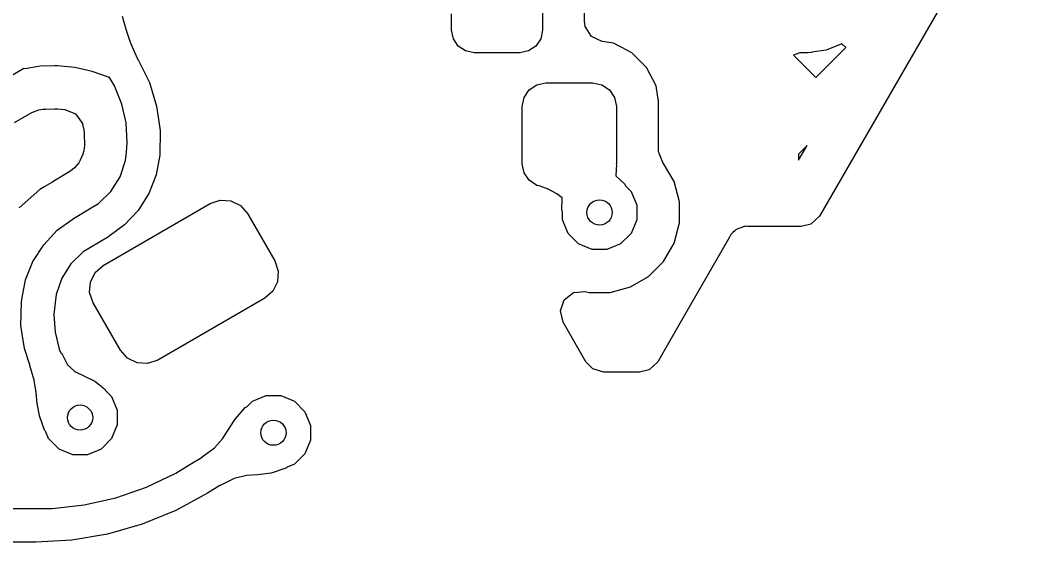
# Model space of a CAD drawing. Extents: x 121.6 to 197.9, y -113.4 to -69.2.
# Drawn here: x 138.79 to 144.73, y -104.09 to -100.99 of the extents above; entities that cross this region are included whole.
import ezdxf

# ---------------------------------------------------------------- set-up
doc = ezdxf.new("R2010")
doc.units = 0
doc.layers.add('BLACK', color=7, linetype='CONTINUOUS')

msp = doc.modelspace()

# ---------------------------------------------------------------- linework, layer by layer
at = {"layer": 'BLACK', "linetype": 'CONTINUOUS'}
for p, q in [((144.734868, -100.095543), (143.548044, -102.151184)), ((141.9, -100.675), (141.9, -101.045)), ((142.1505, -100.990886), (142.1505, -100.740928)), ((141.36, -101.045), (141.36, -100.948107)), ((139.400133, -100.962663), (139.410508, -100.998142)), ((139.410508, -100.998142), (139.424347, -101.045465)), ((142.155036, -101.024118), (142.1505, -100.990886)), ((139.424347, -101.045465), (139.448544, -101.116892)), ((141.370276, -101.096662), (141.36, -101.045)), ((141.9, -101.045), (141.889724, -101.096662)), ((142.191967, -101.08343), (142.155036, -101.024118)), ((139.448544, -101.116892), (139.448554, -101.116919)), ((139.448554, -101.116919), (139.472764, -101.17707)), ((141.399541, -101.140459), (141.370276, -101.096662)), ((141.889724, -101.096662), (141.860459, -101.140459)), ((142.255102, -101.113359), (142.191967, -101.08343)), ((142.322172, -101.123981), (142.255102, -101.113359)), ((142.357484, -101.141974), (142.322172, -101.123981)), ((143.681915, -101.127004), (143.588553, -101.165825)), ((143.704621, -101.14971), (143.681915, -101.127004)), ((139.472764, -101.17707), (139.472769, -101.177081)), ((139.472769, -101.177081), (139.492164, -101.216199)), ((141.443338, -101.169724), (141.399541, -101.140459)), ((141.495, -101.18), (141.443338, -101.169724)), ((141.765, -101.18), (141.495, -101.18)), ((141.816662, -101.169724), (141.765, -101.18)), ((141.860459, -101.140459), (141.816662, -101.169724)), ((142.372667, -101.14971), (142.357484, -101.141974)), ((142.432391, -101.180141), (142.372667, -101.14971)), ((142.432393, -101.180143), (142.432391, -101.180141)), ((142.432396, -101.180145), (142.432393, -101.180143)), ((142.519854, -101.267603), (142.432396, -101.180145)), ((143.43091, -101.18007), (143.393403, -101.194874)), ((143.393403, -101.194874), (143.52643, -101.327901)), ((143.453287, -101.18), (143.43091, -101.18007)), ((143.46, -101.18), (143.453287, -101.18)), ((143.481343, -101.18), (143.46, -101.18)), ((143.481357, -101.18), (143.481343, -101.18)), ((143.500866, -101.178079), (143.481357, -101.18)), ((143.503266, -101.177084), (143.500866, -101.178079)), ((143.588553, -101.165825), (143.503266, -101.177084)), ((143.52643, -101.327901), (143.704621, -101.14971)), ((139.015627, -101.257279), (138.999092, -101.257809)), ((139.015628, -101.257279), (139.015627, -101.257279)), ((139.015632, -101.257279), (139.015628, -101.257279)), ((139.118818, -101.267469), (139.015632, -101.257279)), ((139.492164, -101.216199), (139.492288, -101.218044)), ((139.492288, -101.218044), (139.496974, -101.225899)), ((139.496974, -101.225899), (139.496993, -101.22594)), ((139.496993, -101.22594), (139.56196, -101.35738)), ((138.816037, -101.273471), (138.661864, -101.362484)), ((138.823108, -101.275136), (138.816037, -101.273471)), ((138.912428, -101.260587), (138.823108, -101.275136)), ((138.912438, -101.260586), (138.912428, -101.260587)), ((138.999092, -101.257809), (138.912438, -101.260586)), ((139.118824, -101.26747), (139.118818, -101.267469)), ((139.222007, -101.291159), (139.118824, -101.26747)), ((139.320001, -101.326477), (139.222007, -101.291159)), ((142.519857, -101.267607), (142.519854, -101.267603)), ((142.519859, -101.267609), (142.519857, -101.267607)), ((142.576017, -101.377825), (142.519859, -101.267609)), ((139.321101, -101.326813), (139.320001, -101.326477)), ((139.324035, -101.326384), (139.321101, -101.326813)), ((139.325208, -101.328351), (139.324035, -101.326384)), ((139.325209, -101.328353), (139.325208, -101.328351)), ((139.325209, -101.328354), (139.325209, -101.328353)), ((139.354791, -101.377977), (139.325209, -101.328354)), ((139.56196, -101.35738), (139.605514, -101.497426)), ((141.821005, -101.401005), (141.866424, -101.370657)), ((141.866424, -101.370657), (141.92, -101.36)), ((141.92, -101.36), (142.2, -101.36)), ((142.2, -101.36), (142.253576, -101.370657)), ((142.253576, -101.370657), (142.298995, -101.401005)), ((139.397679, -101.485266), (139.354791, -101.377977)), ((141.790657, -101.446424), (141.821005, -101.401005)), ((142.298995, -101.401005), (142.329343, -101.446424)), ((142.576017, -101.377826), (142.576017, -101.377825)), ((142.576018, -101.377828), (142.576017, -101.377826)), ((142.576018, -101.377829), (142.576018, -101.377828)), ((142.590499, -101.46926), (142.576018, -101.377829)), ((139.423204, -101.597955), (139.397679, -101.485266)), ((141.78, -101.5), (141.790657, -101.446424)), ((142.329343, -101.446424), (142.34, -101.5)), ((142.590499, -101.756852), (142.590499, -101.46926)), ((138.758965, -101.595675), (138.862897, -101.535668)), ((138.862897, -101.535668), (138.904957, -101.52067)), ((138.904957, -101.52067), (138.929242, -101.516715)), ((138.929242, -101.516715), (138.945188, -101.515167)), ((138.945188, -101.515167), (138.999041, -101.513441)), ((138.999041, -101.513441), (139.015179, -101.513976)), ((139.015179, -101.513976), (139.058601, -101.518264)), ((139.058601, -101.518264), (139.123379, -101.544442)), ((139.123379, -101.544442), (139.163723, -101.601487)), ((139.605514, -101.497426), (139.626557, -101.64257)), ((141.78, -101.84), (141.78, -101.5)), ((142.34, -101.5), (142.34, -101.84)), ((139.163723, -101.601487), (139.167349, -101.614275)), ((139.167349, -101.614275), (139.171818, -101.634008)), ((139.430734, -101.713253), (139.423204, -101.597955)), ((139.171818, -101.634008), (139.174871, -101.659822)), ((139.174871, -101.659822), (139.17578, -101.731369)), ((139.626557, -101.64257), (139.624569, -101.789196)), ((139.17578, -101.731369), (139.171961, -101.763519)), ((139.425421, -101.77078), (139.430734, -101.713253)), ((143.423999, -101.820033), (143.475313, -101.731156)), ((143.475313, -101.731156), (143.423999, -101.782469)), ((139.166747, -101.784012), (139.151456, -101.81959)), ((139.171961, -101.763519), (139.166747, -101.784012)), ((139.420643, -101.821736), (139.425425, -101.77078)), ((139.425425, -101.77078), (139.425421, -101.77078)), ((139.624574, -101.789224), (139.60252, -101.906142)), ((139.624569, -101.789196), (139.624573, -101.789219)), ((139.624573, -101.789219), (139.624574, -101.789219)), ((139.624574, -101.789219), (139.624573, -101.78922)), ((139.624573, -101.78922), (139.624574, -101.789224)), ((142.590929, -101.76717), (142.590499, -101.756852)), ((142.596844, -101.782469), (142.590929, -101.76717)), ((142.616123, -101.832339), (142.596844, -101.782469)), ((143.423999, -101.782469), (143.423999, -101.820033)), ((139.141904, -101.834734), (139.116392, -101.863853)), ((139.151456, -101.81959), (139.141904, -101.834734)), ((139.38771, -101.918663), (139.420643, -101.821736)), ((141.790657, -101.893576), (141.78, -101.84)), ((142.339733, -101.846866), (142.338622, -101.875533)), ((142.34, -101.84), (142.339302, -101.843506)), ((142.339302, -101.843506), (142.339412, -101.843656)), ((142.339412, -101.843656), (142.339733, -101.846866)), ((142.620492, -101.838033), (142.616123, -101.832339)), ((142.620495, -101.838036), (142.620492, -101.838033)), ((142.683095, -101.946464), (142.620495, -101.838036)), ((139.079093, -101.892945), (139.039909, -101.916317)), ((139.094941, -101.881723), (139.079093, -101.892945)), ((139.116392, -101.863853), (139.094941, -101.881723)), ((139.60252, -101.906142), (139.558989, -102.016872)), ((141.821005, -101.938995), (141.790657, -101.893576)), ((142.338622, -101.875533), (142.33745, -101.912258)), ((138.981872, -101.950938), (138.935786, -101.978428)), ((138.981892, -101.950927), (138.981872, -101.950938)), ((138.984526, -101.949354), (138.981892, -101.950927)), ((138.984538, -101.949348), (138.984526, -101.949354)), ((139.033299, -101.920262), (138.984538, -101.949348)), ((139.033335, -101.920238), (139.033299, -101.920262)), ((139.039909, -101.916317), (139.033335, -101.920238)), ((139.333099, -102.00525), (139.38771, -101.918663)), ((141.866424, -101.969343), (141.821005, -101.938995)), ((141.887866, -101.973608), (141.866424, -101.969343)), ((142.33745, -101.912258), (142.390442, -101.962666)), ((142.390442, -101.962666), (142.394074, -101.970851)), ((142.394074, -101.970851), (142.393757, -101.971673)), ((142.7155, -102.067399), (142.683095, -101.946464)), ((138.910851, -101.993391), (138.786816, -102.102957)), ((138.910852, -101.99339), (138.910851, -101.993391)), ((138.934958, -101.978998), (138.910852, -101.99339)), ((138.935786, -101.978428), (138.934958, -101.978998)), ((139.259818, -102.076728), (139.333099, -102.00525)), ((139.558989, -102.016872), (139.495518, -102.117507)), ((141.890846, -101.976285), (141.887866, -101.973608)), ((141.931216, -101.990531), (141.890846, -101.976285)), ((141.931226, -101.990536), (141.931216, -101.990531)), ((141.985128, -102.019536), (141.931226, -101.990536)), ((141.985129, -102.019537), (141.985128, -102.019536)), ((142.018058, -102.043348), (141.985129, -102.019537)), ((142.393757, -101.971673), (142.427081, -102.004997)), ((142.427081, -102.004997), (142.460677, -102.086105)), ((139.21589, -102.103001), (139.259818, -102.076728)), ((139.286864, -102.445016), (139.923392, -102.077516)), ((139.923392, -102.077516), (139.983432, -102.057135)), ((139.983432, -102.057135), (140.0467, -102.061282)), ((140.0467, -102.061282), (140.103566, -102.089325)), ((140.103566, -102.089325), (140.145371, -102.136995)), ((142.015424, -102.117988), (142.018058, -102.043348)), ((142.460677, -102.086105), (142.460677, -102.173895)), ((142.7155, -102.192601), (142.7155, -102.067399)), ((139.110177, -102.166086), (139.215898, -102.103024)), ((139.215902, -102.103022), (139.21589, -102.103001)), ((139.215898, -102.103024), (139.215902, -102.103022)), ((139.495518, -102.117507), (139.414346, -102.204496)), ((140.145371, -102.136995), (140.307871, -102.418453)), ((142.015418, -102.118301), (142.015424, -102.117988)), ((142.018811, -102.126588), (142.015418, -102.118301)), ((142.019323, -102.126802), (142.018811, -102.126588)), ((142.019323, -102.173895), (142.019323, -102.126802)), ((139.014647, -102.235889), (139.103533, -102.17099)), ((139.103533, -102.17099), (139.110177, -102.166086)), ((139.414346, -102.204496), (139.323136, -102.271256)), ((142.052919, -102.255003), (142.019323, -102.173895)), ((142.460677, -102.173895), (142.427081, -102.255003)), ((142.683095, -102.313536), (142.7155, -102.192601)), ((143.496852, -102.200482), (143.440032, -102.214266)), ((143.547419, -102.152266), (143.496852, -102.200482)), ((143.548044, -102.151184), (143.547419, -102.152266)), ((138.933619, -102.322108), (139.014647, -102.235889)), ((142.114997, -102.317081), (142.052919, -102.255003)), ((142.427081, -102.255003), (142.365003, -102.317081)), ((143.020468, -102.261698), (143.015802, -102.268682)), ((143.025995, -102.255396), (143.020468, -102.261698)), ((143.032835, -102.250147), (143.025995, -102.255396)), ((143.04501, -102.239469), (143.032835, -102.250147)), ((143.051107, -102.233373), (143.04501, -102.239469)), ((143.058082, -102.228711), (143.051107, -102.233373)), ((143.065604, -102.225003), (143.058082, -102.228711)), ((143.073928, -102.222772), (143.065604, -102.225003)), ((143.089265, -102.217566), (143.073928, -102.222772)), ((143.097232, -102.214266), (143.089265, -102.217566)), ((143.105463, -102.212629), (143.097232, -102.214266)), ((143.11383, -102.212081), (143.105463, -102.212629)), ((143.113831, -102.212081), (143.11383, -102.212081)), ((143.113833, -102.212081), (143.113831, -102.212081)), ((143.122369, -102.213205), (143.113833, -102.212081)), ((143.138554, -102.214266), (143.122369, -102.213205)), ((143.440032, -102.214266), (143.138554, -102.214266)), ((138.869912, -102.421809), (138.933619, -102.322108)), ((139.318354, -102.274788), (139.212633, -102.33785)), ((139.323136, -102.271256), (139.318354, -102.274788)), ((142.196105, -102.350677), (142.114997, -102.317081)), ((142.365003, -102.317081), (142.283895, -102.350677)), ((142.620495, -102.421964), (142.683095, -102.313536)), ((143.005334, -102.29118), (142.751542, -102.730765)), ((143.012502, -102.276647), (143.005334, -102.29118)), ((143.015802, -102.268682), (143.012502, -102.276647)), ((139.168786, -102.364036), (139.095466, -102.435131)), ((139.212649, -102.337891), (139.168786, -102.364036)), ((139.212633, -102.33785), (139.212627, -102.337852)), ((139.212627, -102.337852), (139.212627, -102.337853)), ((139.212627, -102.337853), (139.212649, -102.337891)), ((142.283895, -102.350677), (142.196105, -102.350677)), ((138.825716, -102.531563), (138.869912, -102.421809)), ((139.095466, -102.435131), (139.040475, -102.52119)), ((139.239194, -102.486821), (139.286864, -102.445016)), ((140.307871, -102.418453), (140.328252, -102.478493)), ((142.531964, -102.510495), (142.620495, -102.421964)), ((139.211151, -102.543687), (139.239194, -102.486821)), ((140.328252, -102.478493), (140.324105, -102.541761)), ((138.802553, -102.647592), (138.825716, -102.531563)), ((139.040475, -102.52119), (139.006766, -102.617596)), ((139.207004, -102.606955), (139.211151, -102.543687)), ((140.324105, -102.541761), (140.296062, -102.598627)), ((142.423536, -102.573095), (142.531964, -102.510495)), ((139.006766, -102.617596), (139.00147, -102.668374)), ((139.227385, -102.666995), (139.207004, -102.606955)), ((140.296062, -102.598627), (140.248392, -102.640432)), ((142.029589, -102.649406), (142.08451, -102.606215)), ((142.08451, -102.606215), (142.154063, -102.599574)), ((142.154063, -102.599574), (142.162692, -102.601559)), ((142.162692, -102.601559), (142.177399, -102.6055)), ((142.177399, -102.6055), (142.1774, -102.6055)), ((142.1774, -102.6055), (142.302599, -102.6055)), ((142.302599, -102.6055), (142.302601, -102.6055)), ((142.302601, -102.6055), (142.423536, -102.573095)), ((138.798204, -102.802388), (138.800816, -102.664)), ((138.800816, -102.664), (138.800838, -102.664002)), ((138.800838, -102.663999), (138.800839, -102.663991)), ((138.800838, -102.664002), (138.800838, -102.663999)), ((138.800839, -102.663991), (138.802552, -102.647597)), ((138.802552, -102.647597), (138.802553, -102.647592)), ((139.00147, -102.66838), (138.999757, -102.684775)), ((139.00147, -102.668374), (139.00147, -102.66838)), ((139.389885, -102.948453), (139.227385, -102.666995)), ((140.248392, -102.640432), (139.611864, -103.007932)), ((142.006736, -102.715433), (142.029589, -102.649406)), ((138.999709, -102.685006), (138.994308, -102.736871)), ((138.994308, -102.736871), (139.001245, -102.841423)), ((138.999757, -102.684775), (138.999709, -102.685006)), ((142.023208, -102.783332), (142.006736, -102.715433)), ((142.751542, -102.730765), (142.585665, -103.018075)), ((138.819077, -102.939219), (138.798204, -102.802388)), ((142.158737, -103.018075), (142.023208, -102.783332)), ((139.001245, -102.841423), (139.025796, -102.943288)), ((138.85157, -103.036738), (138.819077, -102.939219)), ((139.025796, -102.943288), (139.034749, -102.964072)), ((139.034749, -102.964072), (139.035332, -102.964097)), ((139.035332, -102.964097), (139.04077, -102.969294)), ((139.04077, -102.969294), (139.075827, -103.03653)), ((139.43169, -102.996123), (139.389885, -102.948453)), ((138.851303, -103.039333), (138.85157, -103.036738)), ((138.877768, -103.127995), (138.851303, -103.039333)), ((139.075827, -103.03653), (139.117396, -103.073269)), ((139.488556, -103.024166), (139.43169, -102.996123)), ((139.551824, -103.028313), (139.488556, -103.024166)), ((139.611864, -103.007932), (139.551824, -103.028313)), ((142.158862, -103.018291), (142.158737, -103.018075)), ((142.19921, -103.060606), (142.158862, -103.018291)), ((142.58554, -103.018291), (142.534974, -103.066506)), ((142.585665, -103.018075), (142.58554, -103.018291)), ((139.117396, -103.073269), (139.122226, -103.077538)), ((139.122226, -103.077538), (139.175916, -103.103394)), ((142.266249, -103.080291), (142.19921, -103.060606)), ((142.478153, -103.080291), (142.266249, -103.080291)), ((142.534974, -103.066506), (142.478153, -103.080291)), ((138.889156, -103.20136), (138.877768, -103.127995)), ((139.175916, -103.103394), (139.176044, -103.103456)), ((139.176044, -103.103456), (139.236968, -103.13395)), ((139.236968, -103.13395), (139.239, -103.135247)), ((139.239, -103.135247), (139.272601, -103.161924)), ((138.895085, -103.265323), (138.889156, -103.20136)), ((139.272601, -103.161924), (139.275003, -103.162919)), ((139.275003, -103.162919), (139.279428, -103.167344)), ((139.279428, -103.167344), (139.298864, -103.182775)), ((139.298864, -103.182775), (139.303213, -103.190603)), ((139.303213, -103.190603), (139.303096, -103.191012)), ((139.303096, -103.191012), (139.337081, -103.224997)), ((138.895229, -103.266365), (138.895085, -103.265323)), ((138.908361, -103.337581), (138.895229, -103.266365)), ((139.337081, -103.224997), (139.370677, -103.306105)), ((140.141367, -103.286548), (140.174997, -103.252919)), ((140.174997, -103.252919), (140.256105, -103.219323)), ((140.256105, -103.219323), (140.343895, -103.219323)), ((140.343895, -103.219323), (140.425003, -103.252919)), ((140.425003, -103.252919), (140.487081, -103.314997)), ((138.908804, -103.339266), (138.908361, -103.337581)), ((139.370677, -103.306105), (139.370677, -103.393895)), ((140.073974, -103.35788), (140.132705, -103.290327)), ((140.132705, -103.290327), (140.140719, -103.286332)), ((140.140719, -103.286332), (140.141367, -103.286548)), ((140.487081, -103.314997), (140.520677, -103.396105)), ((138.938097, -103.424393), (138.908804, -103.339266)), ((139.370677, -103.393895), (139.337081, -103.475003)), ((140.032457, -103.421169), (140.073024, -103.359136)), ((140.073024, -103.359136), (140.073974, -103.35788)), ((140.520677, -103.396105), (140.520677, -103.483895)), ((138.938331, -103.425015), (138.938097, -103.424393)), ((138.944635, -103.431375), (138.938331, -103.425015)), ((138.944848, -103.431375), (138.944635, -103.431375)), ((138.962919, -103.475003), (138.944848, -103.431375)), ((139.997907, -103.475912), (140.032457, -103.421169)), ((139.024997, -103.537081), (138.962919, -103.475003)), ((139.337081, -103.475003), (139.275003, -103.537081)), ((139.949816, -103.529643), (139.997907, -103.475912)), ((140.520677, -103.483895), (140.487081, -103.565003)), ((139.106105, -103.570677), (139.024997, -103.537081)), ((139.193895, -103.570677), (139.106105, -103.570677)), ((139.275003, -103.537081), (139.193895, -103.570677)), ((139.876929, -103.582908), (139.949816, -103.529643)), ((140.487081, -103.565003), (140.425003, -103.627081)), ((139.720329, -103.680641), (139.802431, -103.629931)), ((139.802431, -103.629931), (139.802431, -103.629932)), ((139.802431, -103.629932), (139.802432, -103.629931)), ((139.802432, -103.629931), (139.875819, -103.58458)), ((139.875819, -103.58458), (139.876929, -103.582908)), ((140.425003, -103.627081), (140.381076, -103.645275)), ((139.545944, -103.763339), (139.720329, -103.680641)), ((140.207531, -103.69014), (140.140308, -103.69517)), ((140.208168, -103.690075), (140.207531, -103.69014)), ((140.283743, -103.680237), (140.208168, -103.690075)), ((140.28578, -103.679785), (140.283743, -103.680237)), ((140.37402, -103.651716), (140.28578, -103.679785)), ((140.374903, -103.651395), (140.37402, -103.651716)), ((140.381076, -103.645275), (140.374903, -103.651395)), ((140.067131, -103.712523), (139.982891, -103.754647)), ((140.140308, -103.69517), (140.067131, -103.712523)), ((139.363491, -103.826264), (139.545944, -103.763339)), ((139.907549, -103.800076), (139.718843, -103.90272)), ((139.907568, -103.800067), (139.907549, -103.800076)), ((139.907569, -103.800068), (139.907568, -103.800067)), ((139.90757, -103.800067), (139.907569, -103.800068)), ((139.98083, -103.754793), (139.90757, -103.800067)), ((139.982891, -103.754647), (139.98083, -103.754793)), ((138.983385, -103.889967), (139.175203, -103.868646)), ((139.175203, -103.868646), (139.363491, -103.826264)), ((138.373037, -103.89), (138.886884, -103.89)), ((138.886884, -103.89), (138.886885, -103.89)), ((138.886885, -103.889989), (138.983385, -103.889967)), ((138.886885, -103.89), (138.886885, -103.889989)), ((139.718843, -103.90272), (139.519933, -103.983894)), ((139.519933, -103.983894), (139.313272, -104.042595)), ((139.313272, -104.042595), (139.10139, -104.078105)), ((138.886883, -104.09), (138.310397, -104.09)), ((138.886884, -104.09), (138.886883, -104.09)), ((138.88714, -104.089974), (138.886884, -104.09)), ((139.10139, -104.078105), (138.88714, -104.089974))]:
    msp.add_line(p, q, dxfattribs=at)
at = {"layer": 'BLACK'}
for centre in [(142.24, -102.13), (139.15, -103.35), (140.3, -103.44)]:
    msp.add_circle(centre, 0.075, dxfattribs=at)

doc.saveas('drawing.dxf')
